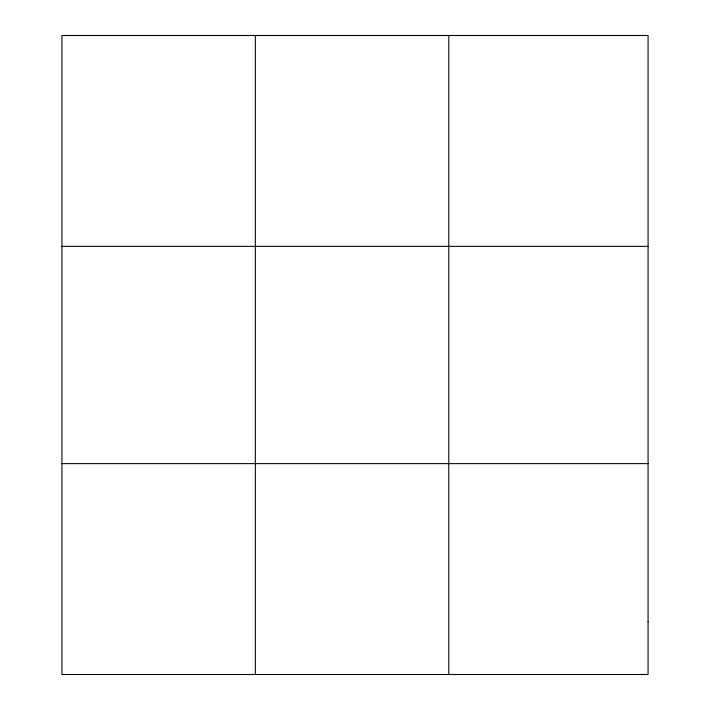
<?xml version="1.0" encoding="UTF-8"?>
<svg xmlns="http://www.w3.org/2000/svg" width="710" height="710" viewBox="0 0 710 710"><rect width="100%" height="100%" fill="white"/><g stroke="black" fill="none" stroke-linecap="round" stroke-linejoin="round"><path stroke-width="1.06" d="M255.36 674.5L255.36 35.5M448.782 674.5L448.782 35.5M61.93 246.37L648.07 246.37M61.93 463.63L648.07 463.63M648.07 621.783L648.07 674.5L61.93 674.5L61.93 35.5L648.07 35.5L648.07 621.783"/></g></svg>
